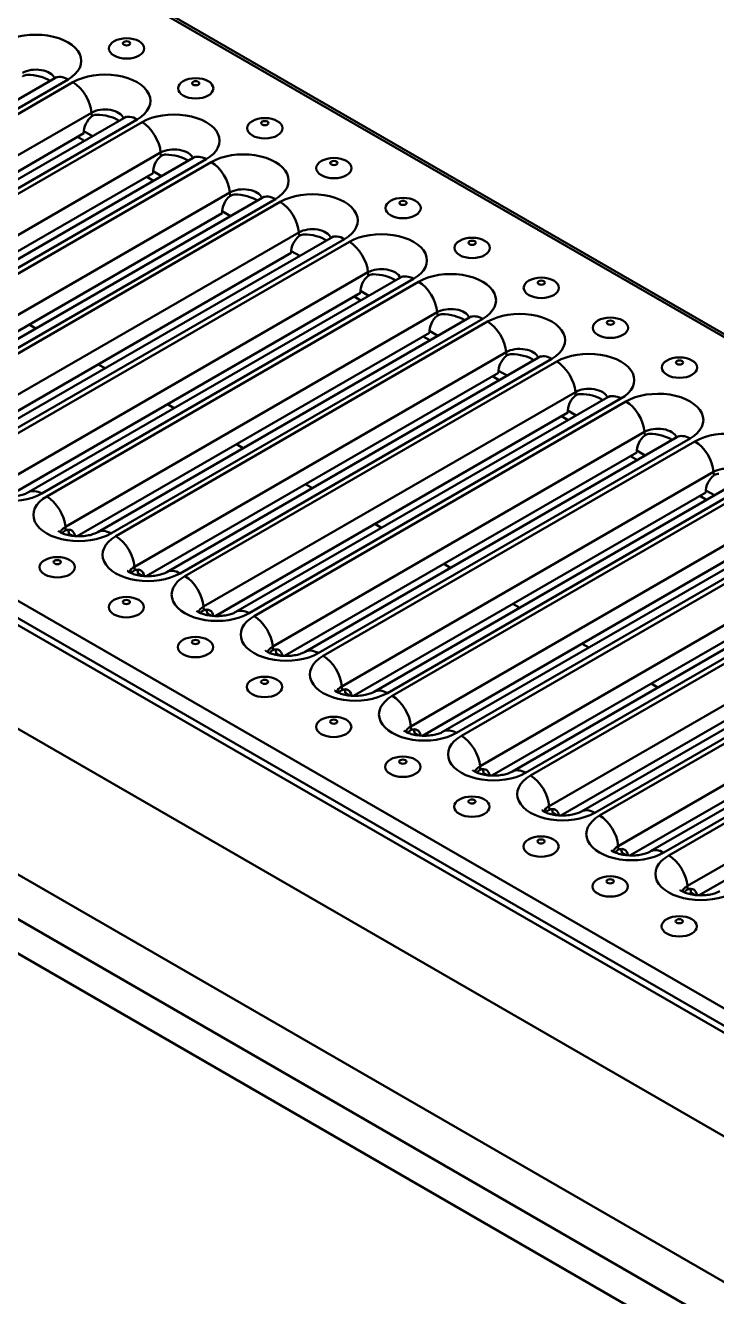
# Model space of a CAD drawing. Header units: millimetres. Extents: x 0 to 2100, y 0 to 1485.
# Drawn here: x 700.6 to 798.5, y 177 to 357.1 of the extents above; entities that cross this region are included whole.
import ezdxf

# ---------------------------------------------------------------- set-up
doc = ezdxf.new("R2010")
doc.units = ezdxf.units.MM
doc.header["$LTSCALE"] = 5
doc.layers.add('Sichtbare Kanten(DIN)', color=7, linetype='Continuous', lineweight=50)
doc.layers.add('Sichtbare tangentiale Kanten(DIN)', color=7, linetype='Continuous', lineweight=50)

msp = doc.modelspace()

# ---------------------------------------------------------------- linework, layer by layer
at = {"layer": 'Sichtbare Kanten(DIN)'}
for p, q in [((286.007, 609.89), (992.407, 202.05)), ((908.52, 151.467), (201.414, 559.715)), ((202.38, 560.164), (908.779, 152.324)), ((894.378, 144.935), (215.556, 536.853)), ((894.378, 117.991), (343.435, 436.078)), ((894.378, 113.092), (343.435, 431.179)), ((704.756, 349.659), (652.077, 319.245)), ((714.55, 344.005), (661.87, 313.59)), ((708.886, 341.843), (658.943, 313.009)), ((708.956, 340.775), (707.996, 341.33)), ((710.087, 341.428), (708.885, 342.122)), ((724.343, 338.351), (671.664, 307.936)), ((718.68, 336.189), (668.737, 307.354)), ((718.75, 335.121), (717.79, 335.675)), ((719.88, 335.774), (718.678, 336.468)), ((734.137, 332.696), (681.457, 302.282)), ((728.473, 330.535), (678.53, 301.7)), ((729.674, 330.12), (728.471, 330.814)), ((743.93, 327.042), (691.251, 296.628)), ((738.267, 324.881), (688.323, 296.046)), ((739.467, 324.465), (738.265, 325.16)), ((753.724, 321.388), (701.044, 290.973)), ((748.06, 319.226), (698.117, 290.392)), ((749.261, 318.811), (748.058, 319.505)), ((748.13, 318.158), (747.17, 318.713)), ((763.517, 315.734), (710.838, 285.319)), ((757.853, 313.572), (707.91, 284.738)), ((759.054, 313.157), (757.852, 313.851)), ((757.923, 312.504), (756.963, 313.058)), ((773.31, 310.079), (720.631, 279.665)), ((768.847, 307.503), (767.645, 308.197)), ((767.647, 307.918), (717.704, 279.083)), ((767.717, 306.85), (766.757, 307.404)), ((783.104, 304.425), (730.424, 274.011)), ((777.44, 302.264), (727.497, 273.429)), ((777.51, 301.196), (776.55, 301.75)), ((778.641, 301.848), (777.439, 302.543)), ((792.897, 298.771), (740.218, 268.356)), ((787.234, 296.609), (737.291, 267.775)), ((787.304, 295.541), (786.344, 296.096)), ((788.434, 296.194), (787.232, 296.888)), ((802.691, 293.117), (750.011, 262.702)), ((797.027, 290.955), (747.084, 262.121)), ((797.097, 289.887), (796.137, 290.441)), ((798.228, 290.54), (797.025, 291.234)), ((812.484, 287.463), (759.805, 257.048)), ((707.308, 284.783), (706.766, 285.096)), ((806.821, 285.301), (756.877, 256.466)), ((822.278, 281.808), (769.598, 251.394)), ((717.102, 279.129), (716.559, 279.442)), ((816.614, 279.647), (766.671, 250.812)), ((832.071, 276.154), (779.392, 245.74)), ((826.407, 273.993), (776.464, 245.158)), ((726.895, 273.475), (726.353, 273.788)), ((841.864, 270.5), (789.185, 240.085)), ((736.689, 267.82), (736.146, 268.134)), ((836.201, 268.338), (786.258, 239.504)), ((746.482, 262.166), (745.94, 262.479)), ((845.994, 262.684), (796.051, 233.849)), ((756.276, 256.512), (755.733, 256.825)), ((766.069, 250.858), (765.526, 251.171)), ((775.862, 245.203), (775.32, 245.517)), ((785.656, 239.549), (785.113, 239.863)), ((795.449, 233.895), (794.907, 234.208))]:
    msp.add_line(p, q, dxfattribs=at)
for centre in [(714.932, 353.866), (724.726, 348.212), (734.519, 342.558), (744.312, 336.904), (754.106, 331.249), (763.899, 325.595), (773.693, 319.941), (783.486, 314.287), (793.28, 308.632), (705.103, 280.341), (714.897, 274.687), (724.69, 269.032), (734.484, 263.378), (744.277, 257.724), (754.071, 252.07), (763.864, 246.415), (773.657, 240.761), (783.451, 235.107), (793.244, 229.453)]:
    msp.add_ellipse(centre, major_axis=(2.5, 0), ratio=0.5773503, dxfattribs=at)
for centre, major_axis, ratio, start_param, end_param in [((702.03, 348.961), (2.658, -0.556), 0.38606, 0.7684392, 2.0892526), ((710.301, 342.66), (0.855, 1.813), 0.6252357, 0.8587812, 2.3042497), ((711.823, 343.307), (2.658, -0.556), 0.38606, 0.7684392, 2.0892526), ((721.617, 337.652), (2.658, -0.556), 0.38606, 0.7684392, 2.0892526), ((720.094, 337.006), (0.855, 1.813), 0.6252357, 0.8587812, 2.3042497), ((729.887, 331.351), (0.855, 1.813), 0.6252357, 0.8587812, 2.3042497), ((731.41, 331.998), (2.658, -0.556), 0.38606, 0.7684392, 2.0892526), ((739.681, 325.697), (0.855, 1.813), 0.6252357, 0.8587812, 2.3042497), ((741.204, 326.344), (2.658, -0.556), 0.38606, 0.7684392, 2.0892526), ((749.474, 320.043), (0.855, 1.813), 0.6252357, 0.8587812, 2.3042497), ((750.997, 320.69), (2.658, -0.556), 0.38606, 0.7684392, 2.0892526), ((759.268, 314.389), (0.855, 1.813), 0.6252357, 0.8587812, 2.3042497), ((760.79, 315.036), (2.658, -0.556), 0.38606, 0.7684392, 2.0892526), ((769.061, 308.734), (0.855, 1.813), 0.6252357, 0.8587812, 2.3042497), ((770.584, 309.381), (2.658, -0.556), 0.38606, 0.7684392, 2.0892526), ((778.855, 303.08), (0.855, 1.813), 0.6252357, 0.8587812, 2.3042497), ((780.377, 303.727), (2.658, -0.556), 0.38606, 0.7684392, 2.0892526), ((790.171, 298.073), (2.658, -0.556), 0.38606, 0.7684392, 2.0892526), ((788.648, 297.426), (0.855, 1.813), 0.6252357, 0.8587812, 2.3042497), ((798.441, 291.772), (0.855, 1.813), 0.6252357, 0.8587812, 2.3042497), ((706.235, 283.77), (-0.855, -1.813), 0.6252357, 2.4041357, 3.7497182), ((705.352, 284.28), (0.855, 1.813), 0.6252357, 5.4458424, 5.813139), ((716.028, 278.116), (-0.855, -1.813), 0.6252357, 2.4041357, 3.7497182), ((715.145, 278.626), (0.855, 1.813), 0.6252357, 5.4458424, 5.813139), ((725.822, 272.462), (-0.855, -1.813), 0.6252357, 2.4041357, 3.7497182), ((724.938, 272.971), (0.855, 1.813), 0.6252357, 5.4458424, 5.813139), ((735.615, 266.807), (-0.855, -1.813), 0.6252357, 2.4041357, 3.7497182), ((734.732, 267.317), (0.855, 1.813), 0.6252357, 5.4458424, 5.813139), ((745.408, 261.153), (-0.855, -1.813), 0.6252357, 2.4041357, 3.7497182), ((744.525, 261.663), (0.855, 1.813), 0.6252357, 5.4458424, 5.813139), ((755.202, 255.499), (-0.855, -1.813), 0.6252357, 2.4041357, 3.7497182), ((754.319, 256.009), (0.855, 1.813), 0.6252357, 5.4458424, 5.813139), ((764.995, 249.845), (-0.855, -1.813), 0.6252357, 2.4041357, 3.7497182), ((764.112, 250.355), (0.855, 1.813), 0.6252357, 5.4458424, 5.813139), ((774.789, 244.19), (-0.855, -1.813), 0.6252357, 2.4041357, 3.7497182), ((773.906, 244.7), (0.855, 1.813), 0.6252357, 5.4458424, 5.813139), ((784.582, 238.536), (-0.855, -1.813), 0.6252357, 2.4041357, 3.7497182), ((783.699, 239.046), (0.855, 1.813), 0.6252357, 5.4458424, 5.813139), ((794.376, 232.882), (-0.855, -1.813), 0.6252357, 2.4041357, 3.7497182), ((793.492, 233.392), (0.855, 1.813), 0.6252357, 5.4458424, 5.813139)]:
    msp.add_ellipse(centre, major_axis=major_axis, ratio=ratio, start_param=start_param, end_param=end_param, dxfattribs=at)
for points, knots in [([(700.208, 349.903), (700.217, 349.91), (700.227, 349.917), (700.247, 349.931), (700.258, 349.938), (700.287, 349.957), (700.306, 349.969), (700.364, 350.001), (700.404, 350.02), (700.552, 350.082), (700.665, 350.11), (700.821, 350.125), (700.86, 350.127), (700.899, 350.128)], [0, 0, 0, 0, 0.004080736, 0.004080736, 0.00866605, 0.00866605, 0.016351881, 0.016351881, 0.031890083, 0.031890083, 0.072800189, 0.072800189, 0.086303969, 0.086303969, 0.086303969, 0.086303969]), ([(705.005, 349.835), (705.005, 349.835), (705.005, 349.835), (705.005, 349.835), (704.985, 349.815), (704.903, 349.751), (704.84, 349.708), (704.756, 349.659)], [5.99254708, 5.99254708, 5.99254708, 5.99254708, 5.99378738, 5.99378738, 6.13848635, 6.13848635, 6.28318531, 6.28318531, 6.28318531, 6.28318531]), ([(710.001, 344.249), (710.01, 344.256), (710.02, 344.263), (710.04, 344.277), (710.051, 344.284), (710.081, 344.303), (710.1, 344.314), (710.157, 344.347), (710.197, 344.366), (710.346, 344.428), (710.459, 344.455), (710.615, 344.471), (710.654, 344.473), (710.693, 344.473)], [0, 0, 0, 0, 0.004080736, 0.004080736, 0.00866605, 0.00866605, 0.016351881, 0.016351881, 0.031890083, 0.031890083, 0.072800189, 0.072800189, 0.086303969, 0.086303969, 0.086303969, 0.086303969]), ([(714.798, 344.181), (714.798, 344.181), (714.798, 344.181), (714.798, 344.181), (714.779, 344.161), (714.697, 344.097), (714.634, 344.053), (714.55, 344.005)], [5.99254708, 5.99254708, 5.99254708, 5.99254708, 5.99378738, 5.99378738, 6.13848635, 6.13848635, 6.28318531, 6.28318531, 6.28318531, 6.28318531]), ([(719.794, 338.595), (719.804, 338.602), (719.813, 338.608), (719.834, 338.623), (719.845, 338.63), (719.874, 338.649), (719.893, 338.66), (719.951, 338.693), (719.991, 338.712), (720.139, 338.774), (720.252, 338.801), (720.408, 338.817), (720.447, 338.819), (720.486, 338.819)], [0, 0, 0, 0, 0.004080736, 0.004080736, 0.00866605, 0.00866605, 0.016351881, 0.016351881, 0.031890083, 0.031890083, 0.072800189, 0.072800189, 0.086303969, 0.086303969, 0.086303969, 0.086303969]), ([(724.592, 338.527), (724.592, 338.527), (724.592, 338.527), (724.591, 338.526), (724.572, 338.506), (724.49, 338.443), (724.427, 338.399), (724.343, 338.351)], [5.99254708, 5.99254708, 5.99254708, 5.99254708, 5.99378738, 5.99378738, 6.13848635, 6.13848635, 6.28318531, 6.28318531, 6.28318531, 6.28318531]), ([(729.588, 332.94), (729.597, 332.947), (729.607, 332.954), (729.627, 332.968), (729.638, 332.976), (729.668, 332.995), (729.687, 333.006), (729.744, 333.038), (729.784, 333.058), (729.932, 333.119), (730.046, 333.147), (730.202, 333.162), (730.241, 333.164), (730.28, 333.165)], [0, 0, 0, 0, 0.004080736, 0.004080736, 0.00866605, 0.00866605, 0.016351881, 0.016351881, 0.031890083, 0.031890083, 0.072800189, 0.072800189, 0.086303969, 0.086303969, 0.086303969, 0.086303969]), ([(734.385, 332.872), (734.385, 332.872), (734.385, 332.872), (734.385, 332.872), (734.366, 332.852), (734.283, 332.788), (734.221, 332.745), (734.137, 332.696)], [5.99254708, 5.99254708, 5.99254708, 5.99254708, 5.99378738, 5.99378738, 6.13848635, 6.13848635, 6.28318531, 6.28318531, 6.28318531, 6.28318531]), ([(739.381, 327.286), (739.391, 327.293), (739.4, 327.3), (739.421, 327.314), (739.432, 327.321), (739.461, 327.34), (739.48, 327.352), (739.538, 327.384), (739.578, 327.403), (739.726, 327.465), (739.839, 327.493), (739.995, 327.508), (740.034, 327.51), (740.073, 327.511)], [0, 0, 0, 0, 0.004080736, 0.004080736, 0.00866605, 0.00866605, 0.016351881, 0.016351881, 0.031890083, 0.031890083, 0.072800189, 0.072800189, 0.086303969, 0.086303969, 0.086303969, 0.086303969]), ([(744.179, 327.218), (744.179, 327.218), (744.179, 327.218), (744.178, 327.218), (744.159, 327.198), (744.077, 327.134), (744.014, 327.091), (743.93, 327.042)], [5.99254708, 5.99254708, 5.99254708, 5.99254708, 5.99378738, 5.99378738, 6.13848635, 6.13848635, 6.28318531, 6.28318531, 6.28318531, 6.28318531]), ([(749.175, 321.632), (749.184, 321.639), (749.194, 321.646), (749.214, 321.66), (749.225, 321.667), (749.255, 321.686), (749.273, 321.697), (749.331, 321.73), (749.371, 321.749), (749.519, 321.811), (749.633, 321.838), (749.788, 321.854), (749.827, 321.856), (749.867, 321.856)], [0, 0, 0, 0, 0.004080736, 0.004080736, 0.00866605, 0.00866605, 0.016351881, 0.016351881, 0.031890083, 0.031890083, 0.072800189, 0.072800189, 0.086303969, 0.086303969, 0.086303969, 0.086303969]), ([(753.972, 321.564), (753.972, 321.564), (753.972, 321.564), (753.972, 321.564), (753.953, 321.544), (753.87, 321.48), (753.807, 321.436), (753.724, 321.388)], [5.99254708, 5.99254708, 5.99254708, 5.99254708, 5.99378738, 5.99378738, 6.13848635, 6.13848635, 6.28318531, 6.28318531, 6.28318531, 6.28318531]), ([(758.968, 315.978), (758.978, 315.985), (758.987, 315.991), (759.008, 316.006), (759.018, 316.013), (759.048, 316.032), (759.067, 316.043), (759.125, 316.076), (759.164, 316.095), (759.313, 316.157), (759.426, 316.184), (759.582, 316.2), (759.621, 316.202), (759.66, 316.202)], [0, 0, 0, 0, 0.004080736, 0.004080736, 0.00866605, 0.00866605, 0.016351881, 0.016351881, 0.031890083, 0.031890083, 0.072800189, 0.072800189, 0.086303969, 0.086303969, 0.086303969, 0.086303969]), ([(763.765, 315.91), (763.765, 315.91), (763.765, 315.91), (763.765, 315.909), (763.746, 315.889), (763.664, 315.826), (763.601, 315.782), (763.517, 315.734)], [5.99254708, 5.99254708, 5.99254708, 5.99254708, 5.99378738, 5.99378738, 6.13848635, 6.13848635, 6.28318531, 6.28318531, 6.28318531, 6.28318531]), ([(768.762, 310.323), (768.771, 310.33), (768.781, 310.337), (768.801, 310.351), (768.812, 310.359), (768.841, 310.378), (768.86, 310.389), (768.918, 310.421), (768.958, 310.441), (769.106, 310.502), (769.219, 310.53), (769.375, 310.545), (769.414, 310.548), (769.453, 310.548)], [0, 0, 0, 0, 0.004080736, 0.004080736, 0.00866605, 0.00866605, 0.016351881, 0.016351881, 0.031890083, 0.031890083, 0.072800189, 0.072800189, 0.086303969, 0.086303969, 0.086303969, 0.086303969]), ([(773.559, 310.255), (773.559, 310.255), (773.559, 310.255), (773.559, 310.255), (773.539, 310.235), (773.457, 310.171), (773.394, 310.128), (773.31, 310.079)], [5.99254708, 5.99254708, 5.99254708, 5.99254708, 5.99378738, 5.99378738, 6.13848635, 6.13848635, 6.28318531, 6.28318531, 6.28318531, 6.28318531]), ([(778.555, 304.669), (778.564, 304.676), (778.574, 304.683), (778.594, 304.697), (778.605, 304.704), (778.635, 304.723), (778.654, 304.735), (778.711, 304.767), (778.751, 304.786), (778.9, 304.848), (779.013, 304.876), (779.169, 304.891), (779.208, 304.893), (779.247, 304.894)], [0, 0, 0, 0, 0.004080736, 0.004080736, 0.00866605, 0.00866605, 0.016351881, 0.016351881, 0.031890083, 0.031890083, 0.072800189, 0.072800189, 0.086303969, 0.086303969, 0.086303969, 0.086303969]), ([(783.352, 304.601), (783.352, 304.601), (783.352, 304.601), (783.352, 304.601), (783.333, 304.581), (783.251, 304.517), (783.188, 304.474), (783.104, 304.425)], [5.99254708, 5.99254708, 5.99254708, 5.99254708, 5.99378738, 5.99378738, 6.13848635, 6.13848635, 6.28318531, 6.28318531, 6.28318531, 6.28318531]), ([(788.348, 299.015), (788.358, 299.022), (788.367, 299.029), (788.388, 299.043), (788.399, 299.05), (788.428, 299.069), (788.447, 299.08), (788.505, 299.113), (788.545, 299.132), (788.693, 299.194), (788.806, 299.221), (788.962, 299.237), (789.001, 299.239), (789.04, 299.239)], [0, 0, 0, 0, 0.004080736, 0.004080736, 0.00866605, 0.00866605, 0.016351881, 0.016351881, 0.031890083, 0.031890083, 0.072800189, 0.072800189, 0.086303969, 0.086303969, 0.086303969, 0.086303969]), ([(793.146, 298.947), (793.146, 298.947), (793.146, 298.947), (793.145, 298.947), (793.126, 298.927), (793.044, 298.863), (792.981, 298.819), (792.897, 298.771)], [5.99254708, 5.99254708, 5.99254708, 5.99254708, 5.99378738, 5.99378738, 6.13848635, 6.13848635, 6.28318531, 6.28318531, 6.28318531, 6.28318531]), ([(798.142, 293.361), (798.151, 293.368), (798.161, 293.375), (798.181, 293.389), (798.192, 293.396), (798.222, 293.415), (798.241, 293.426), (798.298, 293.459), (798.338, 293.478), (798.486, 293.54), (798.6, 293.567), (798.756, 293.583), (798.795, 293.585), (798.834, 293.585)], [0, 0, 0, 0, 0.004080736, 0.004080736, 0.00866605, 0.00866605, 0.016351881, 0.016351881, 0.031890083, 0.031890083, 0.072800189, 0.072800189, 0.086303969, 0.086303969, 0.086303969, 0.086303969]), ([(701.044, 290.973), (700.935, 290.91), (700.789, 290.839), (700.425, 290.696), (700.202, 290.625), (699.688, 290.503), (699.394, 290.453), (698.766, 290.391), (698.432, 290.38), (697.768, 290.404), (697.44, 290.439), (696.84, 290.546), (696.567, 290.616), (696.114, 290.767), (695.928, 290.848), (695.655, 290.99), (695.561, 291.053), (695.463, 291.129), (695.444, 291.149), (695.444, 291.149)], [6.2831853, 6.2831853, 6.2831853, 6.2831853, 6.472231, 6.472231, 6.6769629, 6.6769629, 6.8983554, 6.8983554, 7.1311041, 7.1311041, 7.3661996, 7.3661996, 7.593437, 7.593437, 7.8044199, 7.8044199, 7.9971278, 7.9971278, 8.1446199, 8.1446199, 8.1446199, 8.1446199]), ([(710.838, 285.319), (710.728, 285.256), (710.583, 285.185), (710.219, 285.042), (709.995, 284.971), (709.482, 284.849), (709.188, 284.799), (708.56, 284.737), (708.225, 284.726), (707.562, 284.75), (707.233, 284.785), (706.633, 284.891), (706.361, 284.961), (705.907, 285.113), (705.722, 285.193), (705.449, 285.336), (705.355, 285.399), (705.257, 285.475), (705.237, 285.495), (705.237, 285.495)], [6.2831853, 6.2831853, 6.2831853, 6.2831853, 6.472231, 6.472231, 6.6769629, 6.6769629, 6.8983554, 6.8983554, 7.1311041, 7.1311041, 7.3661996, 7.3661996, 7.593437, 7.593437, 7.8044199, 7.8044199, 7.9971278, 7.9971278, 8.1446199, 8.1446199, 8.1446199, 8.1446199]), ([(705.826, 285.152), (705.857, 285.203), (705.891, 285.25), (705.997, 285.375), (706.074, 285.443), (706.18, 285.509), (706.2, 285.52), (706.231, 285.537), (706.242, 285.542), (706.259, 285.55), (706.265, 285.553), (706.277, 285.558), (706.283, 285.561), (706.289, 285.563)], [0.007864404, 0.007864404, 0.007864404, 0.007864404, 0.029389751, 0.029389751, 0.068905962, 0.068905962, 0.077693724, 0.077693724, 0.082516728, 0.082516728, 0.085093648, 0.085093648, 0.087568489, 0.087568489, 0.087568489, 0.087568489]), ([(720.631, 279.665), (720.521, 279.602), (720.376, 279.53), (720.012, 279.388), (719.789, 279.317), (719.275, 279.194), (718.981, 279.145), (718.353, 279.082), (718.018, 279.072), (717.355, 279.096), (717.027, 279.131), (716.427, 279.237), (716.154, 279.307), (715.701, 279.459), (715.515, 279.539), (715.242, 279.682), (715.148, 279.745), (715.05, 279.82), (715.031, 279.841), (715.031, 279.841)], [6.2831853, 6.2831853, 6.2831853, 6.2831853, 6.472231, 6.472231, 6.6769629, 6.6769629, 6.8983554, 6.8983554, 7.1311041, 7.1311041, 7.3661996, 7.3661996, 7.593437, 7.593437, 7.8044199, 7.8044199, 7.9971278, 7.9971278, 8.1446199, 8.1446199, 8.1446199, 8.1446199]), ([(715.619, 279.498), (715.65, 279.549), (715.685, 279.596), (715.79, 279.721), (715.868, 279.789), (715.974, 279.855), (715.993, 279.866), (716.024, 279.882), (716.035, 279.888), (716.053, 279.896), (716.059, 279.899), (716.07, 279.904), (716.076, 279.907), (716.082, 279.909)], [0.007864404, 0.007864404, 0.007864404, 0.007864404, 0.029389751, 0.029389751, 0.068905962, 0.068905962, 0.077693724, 0.077693724, 0.082516728, 0.082516728, 0.085093648, 0.085093648, 0.087568489, 0.087568489, 0.087568489, 0.087568489]), ([(730.424, 274.011), (730.315, 273.947), (730.169, 273.876), (729.806, 273.733), (729.582, 273.663), (729.068, 273.54), (728.774, 273.491), (728.147, 273.428), (727.812, 273.418), (727.148, 273.442), (726.82, 273.477), (726.22, 273.583), (725.948, 273.653), (725.494, 273.804), (725.309, 273.885), (725.036, 274.028), (724.941, 274.091), (724.844, 274.166), (724.824, 274.187), (724.824, 274.187)], [6.2831853, 6.2831853, 6.2831853, 6.2831853, 6.472231, 6.472231, 6.6769629, 6.6769629, 6.8983554, 6.8983554, 7.1311041, 7.1311041, 7.3661996, 7.3661996, 7.593437, 7.593437, 7.8044199, 7.8044199, 7.9971278, 7.9971278, 8.1446199, 8.1446199, 8.1446199, 8.1446199]), ([(725.413, 273.844), (725.444, 273.894), (725.478, 273.942), (725.584, 274.067), (725.661, 274.135), (725.767, 274.201), (725.787, 274.212), (725.818, 274.228), (725.829, 274.234), (725.846, 274.242), (725.852, 274.244), (725.864, 274.25), (725.87, 274.252), (725.876, 274.255)], [0.007864404, 0.007864404, 0.007864404, 0.007864404, 0.029389751, 0.029389751, 0.068905962, 0.068905962, 0.077693724, 0.077693724, 0.082516728, 0.082516728, 0.085093648, 0.085093648, 0.087568489, 0.087568489, 0.087568489, 0.087568489]), ([(740.218, 268.356), (740.108, 268.293), (739.963, 268.222), (739.599, 268.079), (739.375, 268.008), (738.862, 267.886), (738.568, 267.836), (737.94, 267.774), (737.605, 267.763), (736.942, 267.787), (736.613, 267.822), (736.014, 267.929), (735.741, 267.999), (735.288, 268.15), (735.102, 268.231), (734.829, 268.373), (734.735, 268.437), (734.637, 268.512), (734.617, 268.532), (734.617, 268.532)], [6.2831853, 6.2831853, 6.2831853, 6.2831853, 6.472231, 6.472231, 6.6769629, 6.6769629, 6.8983554, 6.8983554, 7.1311041, 7.1311041, 7.3661996, 7.3661996, 7.593437, 7.593437, 7.8044199, 7.8044199, 7.9971278, 7.9971278, 8.1446199, 8.1446199, 8.1446199, 8.1446199]), ([(735.206, 268.19), (735.237, 268.24), (735.271, 268.288), (735.377, 268.413), (735.455, 268.481), (735.561, 268.546), (735.58, 268.558), (735.611, 268.574), (735.622, 268.579), (735.639, 268.587), (735.645, 268.59), (735.657, 268.596), (735.663, 268.598), (735.669, 268.6)], [0.007864404, 0.007864404, 0.007864404, 0.007864404, 0.029389751, 0.029389751, 0.068905962, 0.068905962, 0.077693724, 0.077693724, 0.082516728, 0.082516728, 0.085093648, 0.085093648, 0.087568489, 0.087568489, 0.087568489, 0.087568489]), ([(750.011, 262.702), (749.902, 262.639), (749.756, 262.568), (749.392, 262.425), (749.169, 262.354), (748.655, 262.232), (748.361, 262.182), (747.734, 262.12), (747.399, 262.109), (746.735, 262.133), (746.407, 262.168), (745.807, 262.274), (745.534, 262.344), (745.081, 262.496), (744.895, 262.576), (744.622, 262.719), (744.528, 262.782), (744.43, 262.858), (744.411, 262.878), (744.411, 262.878)], [6.2831853, 6.2831853, 6.2831853, 6.2831853, 6.472231, 6.472231, 6.6769629, 6.6769629, 6.8983554, 6.8983554, 7.1311041, 7.1311041, 7.3661996, 7.3661996, 7.593437, 7.593437, 7.8044199, 7.8044199, 7.9971278, 7.9971278, 8.1446199, 8.1446199, 8.1446199, 8.1446199]), ([(745, 262.535), (745.031, 262.586), (745.065, 262.633), (745.17, 262.758), (745.248, 262.826), (745.354, 262.892), (745.374, 262.903), (745.405, 262.92), (745.416, 262.925), (745.433, 262.933), (745.439, 262.936), (745.451, 262.941), (745.457, 262.944), (745.462, 262.946)], [0.007864404, 0.007864404, 0.007864404, 0.007864404, 0.029389751, 0.029389751, 0.068905962, 0.068905962, 0.077693724, 0.077693724, 0.082516728, 0.082516728, 0.085093648, 0.085093648, 0.087568489, 0.087568489, 0.087568489, 0.087568489]), ([(759.805, 257.048), (759.695, 256.985), (759.55, 256.913), (759.186, 256.771), (758.962, 256.7), (758.449, 256.577), (758.155, 256.528), (757.527, 256.466), (757.192, 256.455), (756.529, 256.479), (756.2, 256.514), (755.601, 256.62), (755.328, 256.69), (754.874, 256.842), (754.689, 256.922), (754.416, 257.065), (754.322, 257.128), (754.224, 257.203), (754.204, 257.224), (754.204, 257.224)], [6.2831853, 6.2831853, 6.2831853, 6.2831853, 6.472231, 6.472231, 6.6769629, 6.6769629, 6.8983554, 6.8983554, 7.1311041, 7.1311041, 7.3661996, 7.3661996, 7.593437, 7.593437, 7.8044199, 7.8044199, 7.9971278, 7.9971278, 8.1446199, 8.1446199, 8.1446199, 8.1446199]), ([(754.793, 256.881), (754.824, 256.932), (754.858, 256.979), (754.964, 257.104), (755.042, 257.172), (755.147, 257.238), (755.167, 257.249), (755.198, 257.265), (755.209, 257.271), (755.226, 257.279), (755.232, 257.282), (755.244, 257.287), (755.25, 257.29), (755.256, 257.292)], [0.007864404, 0.007864404, 0.007864404, 0.007864404, 0.029389751, 0.029389751, 0.068905962, 0.068905962, 0.077693724, 0.077693724, 0.082516728, 0.082516728, 0.085093648, 0.085093648, 0.087568489, 0.087568489, 0.087568489, 0.087568489]), ([(769.598, 251.394), (769.489, 251.331), (769.343, 251.259), (768.979, 251.116), (768.756, 251.046), (768.242, 250.923), (767.948, 250.874), (767.32, 250.811), (766.986, 250.801), (766.322, 250.825), (765.994, 250.86), (765.394, 250.966), (765.121, 251.036), (764.668, 251.187), (764.482, 251.268), (764.209, 251.411), (764.115, 251.474), (764.017, 251.549), (763.998, 251.57), (763.998, 251.57)], [6.2831853, 6.2831853, 6.2831853, 6.2831853, 6.472231, 6.472231, 6.6769629, 6.6769629, 6.8983554, 6.8983554, 7.1311041, 7.1311041, 7.3661996, 7.3661996, 7.593437, 7.593437, 7.8044199, 7.8044199, 7.9971278, 7.9971278, 8.1446199, 8.1446199, 8.1446199, 8.1446199]), ([(764.586, 251.227), (764.618, 251.277), (764.652, 251.325), (764.757, 251.45), (764.835, 251.518), (764.941, 251.584), (764.961, 251.595), (764.991, 251.611), (765.003, 251.617), (765.02, 251.625), (765.026, 251.628), (765.038, 251.633), (765.043, 251.635), (765.049, 251.638)], [0.007864404, 0.007864404, 0.007864404, 0.007864404, 0.029389751, 0.029389751, 0.068905962, 0.068905962, 0.077693724, 0.077693724, 0.082516728, 0.082516728, 0.085093648, 0.085093648, 0.087568489, 0.087568489, 0.087568489, 0.087568489]), ([(779.392, 245.74), (779.282, 245.676), (779.137, 245.605), (778.773, 245.462), (778.549, 245.391), (778.036, 245.269), (777.742, 245.219), (777.114, 245.157), (776.779, 245.146), (776.116, 245.17), (775.787, 245.205), (775.187, 245.312), (774.915, 245.382), (774.461, 245.533), (774.276, 245.614), (774.003, 245.756), (773.909, 245.82), (773.811, 245.895), (773.791, 245.916), (773.791, 245.916)], [6.2831853, 6.2831853, 6.2831853, 6.2831853, 6.472231, 6.472231, 6.6769629, 6.6769629, 6.8983554, 6.8983554, 7.1311041, 7.1311041, 7.3661996, 7.3661996, 7.593437, 7.593437, 7.8044199, 7.8044199, 7.9971278, 7.9971278, 8.1446199, 8.1446199, 8.1446199, 8.1446199]), ([(774.38, 245.573), (774.411, 245.623), (774.445, 245.671), (774.551, 245.796), (774.628, 245.864), (774.734, 245.929), (774.754, 245.941), (774.785, 245.957), (774.796, 245.962), (774.813, 245.971), (774.819, 245.973), (774.831, 245.979), (774.837, 245.981), (774.843, 245.984)], [0.007864404, 0.007864404, 0.007864404, 0.007864404, 0.029389751, 0.029389751, 0.068905962, 0.068905962, 0.077693724, 0.077693724, 0.082516728, 0.082516728, 0.085093648, 0.085093648, 0.087568489, 0.087568489, 0.087568489, 0.087568489]), ([(789.185, 240.085), (789.075, 240.022), (788.93, 239.951), (788.566, 239.808), (788.343, 239.737), (787.829, 239.615), (787.535, 239.565), (786.907, 239.503), (786.572, 239.492), (785.909, 239.516), (785.581, 239.551), (784.981, 239.657), (784.708, 239.727), (784.255, 239.879), (784.069, 239.959), (783.796, 240.102), (783.702, 240.165), (783.604, 240.241), (783.585, 240.261), (783.585, 240.261)], [6.2831853, 6.2831853, 6.2831853, 6.2831853, 6.472231, 6.472231, 6.6769629, 6.6769629, 6.8983554, 6.8983554, 7.1311041, 7.1311041, 7.3661996, 7.3661996, 7.593437, 7.593437, 7.8044199, 7.8044199, 7.9971278, 7.9971278, 8.1446199, 8.1446199, 8.1446199, 8.1446199]), ([(784.173, 239.919), (784.204, 239.969), (784.239, 240.016), (784.344, 240.141), (784.422, 240.209), (784.528, 240.275), (784.547, 240.286), (784.578, 240.303), (784.589, 240.308), (784.607, 240.316), (784.613, 240.319), (784.624, 240.324), (784.63, 240.327), (784.636, 240.329)], [0.007864404, 0.007864404, 0.007864404, 0.007864404, 0.029389751, 0.029389751, 0.068905962, 0.068905962, 0.077693724, 0.077693724, 0.082516728, 0.082516728, 0.085093648, 0.085093648, 0.087568489, 0.087568489, 0.087568489, 0.087568489]), ([(798.978, 234.431), (798.869, 234.368), (798.723, 234.296), (798.36, 234.154), (798.136, 234.083), (797.622, 233.961), (797.328, 233.911), (796.701, 233.849), (796.366, 233.838), (795.702, 233.862), (795.374, 233.897), (794.774, 234.003), (794.502, 234.073), (794.048, 234.225), (793.863, 234.305), (793.59, 234.448), (793.495, 234.511), (793.398, 234.587), (793.378, 234.607), (793.378, 234.607)], [6.2831853, 6.2831853, 6.2831853, 6.2831853, 6.472231, 6.472231, 6.6769629, 6.6769629, 6.8983554, 6.8983554, 7.1311041, 7.1311041, 7.3661996, 7.3661996, 7.593437, 7.593437, 7.8044199, 7.8044199, 7.9971278, 7.9971278, 8.1446199, 8.1446199, 8.1446199, 8.1446199]), ([(793.967, 234.264), (793.998, 234.315), (794.032, 234.362), (794.138, 234.487), (794.215, 234.555), (794.321, 234.621), (794.341, 234.632), (794.372, 234.648), (794.383, 234.654), (794.4, 234.662), (794.406, 234.665), (794.418, 234.67), (794.424, 234.673), (794.43, 234.675)], [0.007864404, 0.007864404, 0.007864404, 0.007864404, 0.029389751, 0.029389751, 0.068905962, 0.068905962, 0.077693724, 0.077693724, 0.082516728, 0.082516728, 0.085093648, 0.085093648, 0.087568489, 0.087568489, 0.087568489, 0.087568489])]:
    msp.add_open_spline(points, degree=3, knots=knots, dxfattribs=at)
at = {"layer": 'Sichtbare tangentiale Kanten(DIN)'}
for p, q in [((991.782, 201.988), (285.382, 609.828)), ((203.005, 562.267), (909.404, 154.427)), ((894.378, 124.318), (345.836, 441.018)), ((653.951, 319.059), (706.631, 349.473)), ((707.324, 349.074), (654.644, 318.659)), ((657.285, 314.34), (709.964, 344.755)), ((709.964, 344.755), (710.001, 344.249)), ((663.745, 313.405), (716.424, 343.819)), ((717.117, 343.419), (664.437, 313.005)), ((667.078, 308.686), (719.758, 339.1)), ((719.758, 339.1), (719.794, 338.595)), ((673.538, 307.75), (726.218, 338.165)), ((726.91, 337.765), (674.231, 307.351)), ((676.872, 303.032), (729.551, 333.446)), ((729.551, 333.446), (729.588, 332.94)), ((683.332, 302.096), (736.011, 332.511)), ((736.704, 332.111), (684.024, 301.696)), ((686.665, 297.378), (739.345, 327.792)), ((693.125, 296.442), (745.805, 326.856)), ((746.497, 326.457), (693.818, 296.042)), ((739.345, 327.792), (739.381, 327.286)), ((696.459, 291.723), (749.138, 322.138)), ((702.919, 290.788), (755.598, 321.202)), ((756.291, 320.802), (703.611, 290.388)), ((749.138, 322.138), (749.175, 321.632)), ((706.252, 286.069), (758.931, 316.484)), ((712.712, 285.134), (765.391, 315.548)), ((758.931, 316.484), (758.968, 315.978)), ((702.082, 314.19), (701.122, 314.744)), ((766.084, 315.148), (713.405, 284.734)), ((716.045, 280.415), (768.725, 310.829)), ((722.505, 279.479), (775.185, 309.894)), ((768.725, 310.829), (768.762, 310.323)), ((711.875, 308.535), (710.916, 309.09)), ((775.878, 309.494), (723.198, 279.079)), ((725.839, 274.761), (778.518, 305.175)), ((778.518, 305.175), (778.555, 304.669)), ((721.669, 302.881), (720.709, 303.435)), ((732.299, 273.825), (784.978, 304.24)), ((785.671, 303.84), (732.991, 273.425)), ((735.632, 269.106), (788.312, 299.521)), ((788.312, 299.521), (788.348, 299.015)), ((731.462, 297.227), (730.502, 297.781)), ((742.092, 268.171), (794.772, 298.585)), ((795.464, 298.185), (742.785, 267.771)), ((745.426, 263.452), (798.105, 293.867)), ((798.105, 293.867), (798.142, 293.361)), ((741.256, 291.573), (740.296, 292.127)), ((751.886, 262.517), (804.565, 292.931)), ((805.258, 292.531), (752.578, 262.117)), ((751.049, 285.918), (750.089, 286.473)), ((755.219, 257.798), (807.899, 288.212)), ((761.679, 256.862), (814.359, 287.277)), ((815.051, 286.877), (762.372, 256.462)), ((706.252, 286.069), (706.289, 285.563)), ((765.013, 252.144), (817.692, 282.558)), ((771.473, 251.208), (824.152, 281.623)), ((824.845, 281.223), (772.165, 250.808)), ((716.045, 280.415), (716.082, 279.909)), ((760.843, 280.264), (759.883, 280.818)), ((774.806, 246.489), (827.485, 276.904)), ((781.266, 245.554), (833.945, 275.968)), ((725.839, 274.761), (725.876, 274.255)), ((770.636, 274.61), (769.676, 275.164)), ((834.638, 275.568), (781.959, 245.154)), ((784.599, 240.835), (837.279, 271.25)), ((791.059, 239.9), (843.739, 270.314)), ((735.632, 269.106), (735.669, 268.6)), ((780.429, 268.956), (779.47, 269.51)), ((844.432, 269.914), (791.752, 239.5)), ((794.393, 235.181), (847.072, 265.595)), ((745.426, 263.452), (745.462, 262.946)), ((790.223, 263.301), (789.263, 263.856)), ((755.219, 257.798), (755.256, 257.292)), ((765.013, 252.144), (765.049, 251.638)), ((774.806, 246.489), (774.843, 245.984)), ((784.599, 240.835), (784.636, 240.329)), ((794.393, 235.181), (794.43, 234.675))]:
    msp.add_line(p, q, dxfattribs=at)
for centre, major_axis, start_param, end_param in [((702.08, 352.101), (6.435, 0), 5.4977871, 8.6393798), ((702.08, 349.306), (2.701, 0), 0.2141218, 2.3561945), ((706.631, 346.412), (-1.874, 3.247), 5.4977871, 6.2831853), ((711.874, 346.446), (6.435, 0), 5.4977871, 8.6393798), ((707.324, 346.013), (1.874, -3.247), 0.8726646, 2.3561945), ((711.874, 343.652), (2.701, 0), 0.2141218, 2.3561945), ((716.424, 340.758), (-1.874, 3.247), 5.4977871, 6.2831853), ((721.667, 340.792), (6.435, 0), 5.4977871, 8.6393798), ((717.117, 340.358), (1.874, -3.247), 0.8726646, 2.3561945), ((721.667, 337.998), (2.701, 0), 0.2141218, 2.3561945), ((731.461, 335.138), (6.435, 0), 5.4977871, 8.6393798), ((726.218, 335.104), (-1.874, 3.247), 5.4977871, 6.2831853), ((726.91, 334.704), (1.874, -3.247), 0.8726646, 2.3561945), ((731.461, 332.344), (2.701, 0), 0.2141218, 2.3561945), ((741.254, 329.484), (6.435, 0), 5.4977871, 8.6393798), ((736.011, 329.45), (-1.874, 3.247), 5.4977871, 6.2831853), ((736.704, 329.05), (1.874, -3.247), 0.8726646, 2.3561945), ((741.254, 326.689), (2.701, 0), 0.2141218, 2.3561945), ((745.805, 323.796), (-1.874, 3.247), 5.4977871, 6.2831853), ((751.048, 323.829), (6.435, 0), 5.4977871, 8.6393798), ((746.497, 323.396), (1.874, -3.247), 0.8726646, 2.3561945), ((751.048, 321.035), (2.701, 0), 0.2141218, 2.3561945), ((755.598, 318.141), (-1.874, 3.247), 5.4977871, 6.2831853), ((760.841, 318.175), (6.435, 0), 5.4977871, 8.6393798), ((756.291, 317.741), (1.874, -3.247), 0.8726646, 2.3561945), ((760.841, 315.381), (2.701, 0), 0.2141218, 2.3561945), ((765.391, 312.487), (-1.874, 3.247), 5.4977871, 6.2831853), ((770.634, 312.521), (6.435, 0), 5.4977871, 8.6393798), ((766.084, 312.087), (1.874, -3.247), 0.8726646, 2.3561945), ((770.634, 309.727), (2.701, 0), 0.2141218, 2.3561945), ((775.185, 306.833), (-1.874, 3.247), 5.4977871, 6.2831853), ((780.428, 306.867), (6.435, 0), 5.4977871, 8.6393798), ((775.878, 306.433), (1.874, -3.247), 0.8726646, 2.3561945), ((780.428, 304.073), (2.701, 0), 0.2141218, 2.3561945), ((784.978, 301.179), (-1.874, 3.247), 5.4977871, 6.2831853), ((790.221, 301.212), (6.435, 0), 5.4977871, 8.6393798), ((785.671, 300.779), (1.874, -3.247), 0.8726646, 2.3561945), ((790.221, 298.418), (2.701, 0), 0.2141218, 2.3561945), ((794.772, 295.524), (-1.874, 3.247), 5.4977871, 6.2831853), ((800.015, 295.558), (6.435, 0), 5.4977871, 8.6393798), ((795.464, 295.124), (1.874, -3.247), 0.8726646, 2.3561945), ((698.368, 293.415), (-6.435, 0), 5.4977871, 8.6393798), ((800.015, 292.764), (2.701, 0), 0.2141218, 2.3561945), ((702.919, 287.727), (-1.874, 3.247), 5.4977871, 6.2831853), ((708.162, 287.761), (-6.435, 0), 5.4977871, 8.6393798), ((703.611, 287.327), (-1.874, 3.247), 4.0142573, 5.4977871), ((708.162, 284.967), (-2.701, 0), 5.4977871, 6.0688254), ((712.712, 282.073), (-1.874, 3.247), 5.4977871, 6.2831853), ((717.955, 282.106), (-6.435, 0), 5.4977871, 8.6393798), ((713.405, 281.673), (-1.874, 3.247), 4.0142573, 5.4977871), ((717.955, 279.312), (-2.701, 0), 5.4977871, 6.0688254), ((722.505, 276.418), (-1.874, 3.247), 5.4977871, 6.2831853), ((727.748, 276.452), (-6.435, 0), 5.4977871, 8.6393798), ((723.198, 276.018), (-1.874, 3.247), 4.0142573, 5.4977871), ((727.748, 273.658), (-2.701, 0), 5.4977871, 6.0688254), ((732.299, 270.764), (-1.874, 3.247), 5.4977871, 6.2831853), ((737.542, 270.798), (-6.435, 0), 5.4977871, 8.6393798), ((732.991, 270.364), (-1.874, 3.247), 4.0142573, 5.4977871), ((737.542, 268.004), (-2.701, 0), 5.4977871, 6.0688254), ((742.092, 265.11), (-1.874, 3.247), 5.4977871, 6.2831853), ((747.335, 265.144), (-6.435, 0), 5.4977871, 8.6393798), ((742.785, 264.71), (-1.874, 3.247), 4.0142573, 5.4977871), ((747.335, 262.35), (-2.701, 0), 5.4977871, 6.0688254), ((751.886, 259.456), (-1.874, 3.247), 5.4977871, 6.2831853), ((757.129, 259.489), (-6.435, 0), 5.4977871, 8.6393798), ((752.578, 259.056), (-1.874, 3.247), 4.0142573, 5.4977871), ((757.129, 256.695), (-2.701, 0), 5.4977871, 6.0688254), ((761.679, 253.801), (-1.874, 3.247), 5.4977871, 6.2831853), ((766.922, 253.835), (-6.435, 0), 5.4977871, 8.6393798), ((762.372, 253.401), (-1.874, 3.247), 4.0142573, 5.4977871), ((766.922, 251.041), (-2.701, 0), 5.4977871, 6.0688254), ((771.473, 248.147), (-1.874, 3.247), 5.4977871, 6.2831853), ((776.716, 248.181), (-6.435, 0), 5.4977871, 8.6393798), ((772.165, 247.747), (-1.874, 3.247), 4.0142573, 5.4977871), ((776.716, 245.387), (-2.701, 0), 5.4977871, 6.0688254), ((781.266, 242.493), (-1.874, 3.247), 5.4977871, 6.2831853), ((786.509, 242.527), (-6.435, 0), 5.4977871, 8.6393798), ((781.959, 242.093), (-1.874, 3.247), 4.0142573, 5.4977871), ((786.509, 239.733), (-2.701, 0), 5.4977871, 6.0688254), ((791.059, 236.839), (-1.874, 3.247), 5.4977871, 6.2831853), ((796.302, 236.873), (-6.435, 0), 5.4977871, 8.6393798), ((791.752, 236.439), (-1.874, 3.247), 4.0142573, 5.4977871), ((796.302, 234.078), (-2.701, 0), 5.4977871, 6.0688254)]:
    msp.add_ellipse(centre, major_axis=major_axis, ratio=0.5773503, start_param=start_param, end_param=end_param, dxfattribs=at)
for centre, major_axis in [((714.932, 354.594), (0.511, 0)), ((724.726, 348.939), (0.511, 0)), ((734.519, 343.285), (0.511, 0)), ((744.312, 337.631), (0.511, 0)), ((754.106, 331.977), (0.511, 0)), ((763.899, 326.322), (0.511, 0)), ((773.693, 320.668), (0.511, 0)), ((783.486, 315.014), (0.511, 0)), ((793.28, 309.36), (0.511, 0)), ((705.103, 281.068), (-0.511, 0)), ((714.897, 275.414), (-0.511, 0)), ((724.69, 269.76), (-0.511, 0)), ((734.484, 264.105), (-0.511, 0)), ((744.277, 258.451), (-0.511, 0)), ((754.071, 252.797), (-0.511, 0)), ((763.864, 247.143), (-0.511, 0)), ((773.657, 241.488), (-0.511, 0)), ((783.451, 235.834), (-0.511, 0)), ((793.244, 230.18), (-0.511, 0))]:
    msp.add_ellipse(centre, major_axis=major_axis, ratio=0.5773503, dxfattribs=at)

doc.saveas('drawing.dxf')
